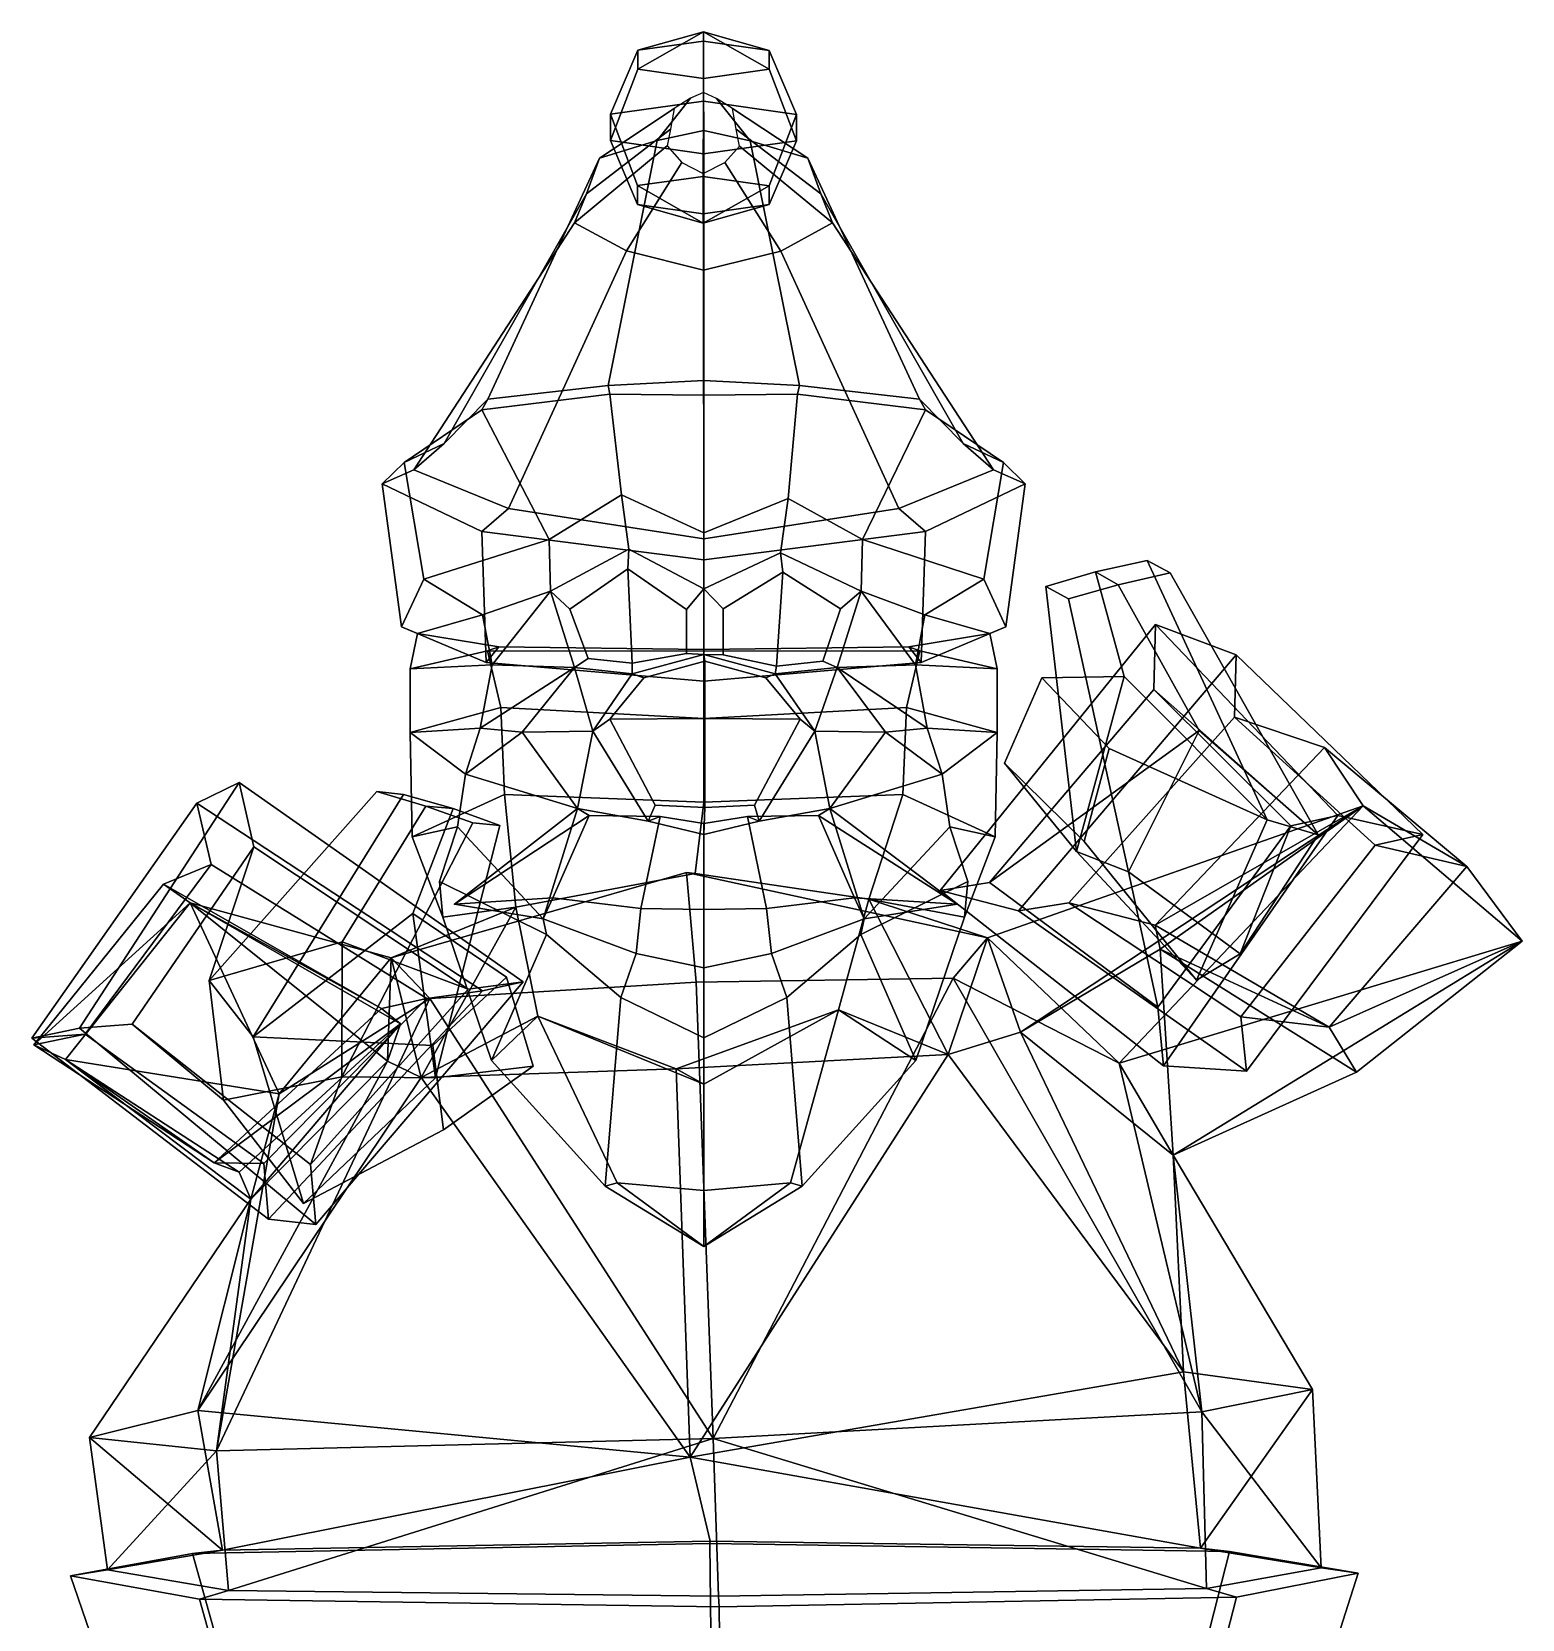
# Model space of a CAD drawing. Extents: x -144 to 165, y -156 to 341.
# Drawn here: x -143.8 to 164.6, y 12.4 to 340.8 of the extents above; entities that cross this region are included whole.
import ezdxf

# ---------------------------------------------------------------- set-up
doc = ezdxf.new("R2010")
doc.units = 0

msp = doc.modelspace()

# ---------------------------------------------------------------- linework, layer by layer
for p in [(-56.319145, 160.365143, 96.495125), (47.687424, 160.365143, 96.495125)]:
    msp.add_point(p)
for points in [[(-18.376617, 336.949158, -22.037312), (-4.769042, 338.858826, -29.255663), (-4.795277, 326.463806, -38.97863), (-24.039314, 323.763123, -28.770412)], [(-18.374027, 333.085388, -7.617522), (-4.756031, 340.792175, -13.282482), (-18.376617, 336.949158, -22.037312)], [(-4.756031, 340.792175, -13.282482), (-4.769042, 338.858826, -29.255663), (-18.376617, 336.949158, -22.037312)], [(-4.763864, 331.131287, -0.416025), (-4.756031, 340.792175, -13.282482), (-18.374027, 333.085388, -7.617522)], [(8.841154, 336.904724, -22.054108), (14.452418, 323.700287, -28.794165), (-4.795277, 326.463806, -38.97863), (-4.769042, 338.858826, -29.255663)], [(-4.756031, 340.792175, -13.282482), (8.841154, 336.904724, -22.054108), (-4.769042, 338.858826, -29.255663)], [(-4.763864, 331.131287, -0.416025), (8.843743, 333.040955, -7.634317), (-4.756031, 340.792175, -13.282482)], [(8.843743, 333.040955, -7.634317), (8.841154, 336.904724, -22.054108), (-4.756031, 340.792175, -13.282482)], [(-24.035654, 318.29892, -8.377671), (-18.374027, 333.085388, -7.617522), (-18.376617, 336.949158, -22.037312), (-24.039314, 323.763123, -28.770412)], [(14.456079, 318.236053, -8.401423), (14.452418, 323.700287, -28.794165), (8.841154, 336.904724, -22.054108), (8.843743, 333.040955, -7.634317)], [(-4.787954, 315.53537, 1.806764), (-4.763864, 331.131287, -0.416025), (-18.374027, 333.085388, -7.617522), (-24.035654, 318.29892, -8.377671)], [(-4.787954, 315.53537, 1.806764), (14.456079, 318.236053, -8.401423), (8.843743, 333.040955, -7.634317), (-4.763864, 331.131287, -0.416025)], [(-7.480326, 327.024872, -7.458448), (-10.824583, 324.942139, -8.027981), (-26.287489, 314.677887, 46.516022), (-14.351939, 318.266296, 51.219952)], [(-18.426943, 308.958221, -29.53746), (-24.039314, 323.763123, -28.770412), (-4.795277, 326.463806, -38.97863), (-4.819367, 310.86792, -36.75581)], [(-4.782712, 328.239136, -7.126527), (-7.480326, 327.024872, -7.458448), (-14.351939, 318.266296, 51.219952), (-4.722404, 320.358612, 53.964451)], [(8.790828, 308.913788, -29.554255), (-4.819367, 310.86792, -36.75581), (-4.795277, 326.463806, -38.97863), (14.452418, 323.700287, -28.794165)], [(-4.782712, 328.239136, -7.126527), (-4.722404, 320.358612, 53.964451), (4.901063, 318.252838, 51.214859), (-2.08949, 327.016052, -7.461774)], [(-2.08949, 327.016052, -7.461774), (4.901063, 318.252838, 51.214859), (16.826214, 314.647736, 46.50462), (1.247243, 324.922424, -8.03543)], [(-10.824583, 324.942139, -8.027981), (-11.582346, 320.642426, -9.20479), (-28.976822, 307.271637, 36.821705), (-26.287489, 314.677887, 46.516022)], [(-24.035654, 318.29892, -8.377671), (-24.039314, 323.763123, -28.770412), (-18.426943, 308.958221, -29.53746), (-18.424353, 305.094452, -15.11767)], [(1.247243, 324.922424, -8.03543), (16.826214, 314.647736, 46.50462), (19.494129, 307.237701, 36.808887), (1.989508, 320.620239, -9.213164)], [(14.456079, 318.236053, -8.401423), (8.793417, 305.050018, -15.134465), (8.790828, 308.913788, -29.554255), (14.452418, 323.700287, -28.794165)], [(-11.582346, 320.642426, -9.20479), (-12.275255, 317.174194, -10.154003), (-31.437815, 301.297607, 29.001936), (-28.976822, 307.271637, 36.821705)], [(-4.719581, 268.643951, 102.110413), (-4.722404, 320.358612, 53.964451), (-14.351939, 318.266296, 51.219952), (-24.507843, 267.628021, 94.745087)], [(-4.719581, 268.643951, 102.110413), (15.068679, 267.628021, 94.745087), (4.901063, 318.252838, 51.214859), (-4.722404, 320.358612, 53.964451)], [(1.989508, 320.620239, -9.213164), (19.494129, 307.237701, 36.808887), (21.937853, 301.260284, 28.98782), (2.669918, 317.14978, -10.163225)], [(-49.368149, 264.803253, 82.086647), (-24.507843, 267.628021, 94.745087), (-14.351939, 318.266296, 51.219952), (-26.287489, 314.677887, 46.516022)], [(-12.275255, 317.174194, -10.154003), (-9.280425, 313.777924, -11.084126), (-20.728605, 295.4487, 21.354467), (-31.437815, 301.297607, 29.001936)], [(-4.787954, 315.53537, 1.806764), (-24.035654, 318.29892, -8.377671), (-18.424353, 305.094452, -15.11767), (-4.814188, 303.14035, -7.916173)], [(-4.787954, 315.53537, 1.806764), (-4.814188, 303.14035, -7.916173), (8.793417, 305.050018, -15.134465), (14.456079, 318.236053, -8.401423)], [(2.669918, 317.14978, -10.163225), (21.937853, 301.260284, 28.98782), (11.211748, 295.426331, 21.346022), (-0.337135, 313.763336, -11.089643)], [(39.928993, 264.803253, 82.086647), (16.826214, 314.647736, 46.50462), (4.901063, 318.252838, 51.214859), (15.068679, 267.628021, 94.745087)], [(-58.40868, 255.59906, 55.375454), (-49.368149, 264.803253, 82.086647), (-26.287489, 314.677887, 46.516022), (-28.976822, 307.271637, 36.821705)], [(-9.280425, 313.777924, -11.084126), (-4.812896, 311.485901, -11.712281), (-4.764117, 291.502228, 16.200111), (-20.728605, 295.4487, 21.354467)], [(-0.337135, 313.763336, -11.089643), (11.211748, 295.426331, 21.346022), (-4.764117, 291.502228, 16.200111), (-4.812896, 311.485901, -11.712281)], [(48.969524, 255.59906, 55.375454), (19.494129, 307.237701, 36.808887), (16.826214, 314.647736, 46.50462), (39.928993, 264.803253, 82.086647)], [(-4.827209, 301.207001, -23.889297), (-18.426943, 308.958221, -29.53746), (-4.819367, 310.86792, -36.75581)], [(-18.424353, 305.094452, -15.11767), (-18.426943, 308.958221, -29.53746), (-4.827209, 301.207001, -23.889297)], [(-4.827209, 301.207001, -23.889297), (-4.819367, 310.86792, -36.75581), (8.790828, 308.913788, -29.554255)], [(8.793417, 305.050018, -15.134465), (-4.827209, 301.207001, -23.889297), (8.790828, 308.913788, -29.554255)], [(-64.678619, 250.177185, 32.811611), (-58.40868, 255.59906, 55.375454), (-28.976822, 307.271637, 36.821705), (-31.437815, 301.297607, 29.001936)], [(55.239464, 250.177185, 32.811611), (21.937853, 301.260284, 28.98782), (19.494129, 307.237701, 36.808887), (48.969524, 255.59906, 55.375454)], [(-4.814188, 303.14035, -7.916173), (-18.424353, 305.094452, -15.11767), (-4.827209, 301.207001, -23.889297)], [(-4.814188, 303.14035, -7.916173), (-4.827209, 301.207001, -23.889297), (8.793417, 305.050018, -15.134465)], [(-45.090706, 242.208405, 12.722825), (-64.678619, 250.177185, 32.811611), (-31.437815, 301.297607, 29.001936), (-20.728605, 295.4487, 21.354467)], [(35.651543, 242.208405, 12.722826), (11.211748, 295.426331, 21.346022), (21.937853, 301.260284, 28.98782), (55.239464, 250.177185, 32.811611)], [(-4.719582, 235.910461, -5.742792), (-45.090706, 242.208405, 12.722825), (-20.728605, 295.4487, 21.354467), (-4.764117, 291.502228, 16.200111)], [(-4.719582, 235.910461, -5.742792), (-4.764117, 291.502228, 16.200111), (11.211748, 295.426331, 21.346022), (35.651543, 242.208405, 12.722826)], [(-24.119179, 265.833313, 99.837967), (-24.507843, 267.628021, 94.745087), (-49.368149, 264.803253, 82.086647), (-50.6105, 262.561523, 86.926041)], [(-4.719581, 265.653229, 105.996429), (-4.719581, 268.643951, 102.110413), (-24.507843, 267.628021, 94.745087), (-24.119179, 265.833313, 99.837967)], [(-4.719581, 265.653229, 105.996429), (14.680015, 265.833313, 99.837967), (15.068679, 267.628021, 94.745087), (-4.719581, 268.643951, 102.110413)], [(14.680015, 265.833313, 99.837967), (41.171345, 262.561523, 86.926041), (39.928993, 264.803253, 82.086647), (15.068679, 267.628021, 94.745087)], [(-50.6105, 262.561523, 86.926041), (-49.368149, 264.803253, 82.086647), (-58.40868, 255.59906, 55.375454), (-66.707359, 251.690308, 57.15406)], [(-21.762354, 245.036011, 105.993355), (-24.119179, 265.833313, 99.837967), (-50.6105, 262.561523, 86.926041), (-36.703087, 235.798859, 95.688095)], [(-4.719582, 237.132874, 110.968666), (-4.719581, 265.653229, 105.996429), (-24.119179, 265.833313, 99.837967), (-21.762354, 245.036011, 105.993355)], [(-4.719582, 237.132874, 110.968666), (12.726913, 244.241577, 106.137733), (14.680015, 265.833313, 99.837967), (-4.719581, 265.653229, 105.996429)], [(12.726913, 244.241577, 106.137733), (28.135965, 235.798859, 95.688103), (41.171345, 262.561523, 86.926041), (14.680015, 265.833313, 99.837967)], [(41.171345, 262.561523, 86.926041), (57.2682, 251.690308, 57.15406), (48.969524, 255.59906, 55.375454), (39.928993, 264.803253, 82.086647)], [(-36.703087, 235.798859, 95.688095), (-50.6105, 262.561523, 86.926041), (-66.707359, 251.690308, 57.15406), (-62.660297, 227.540619, 77.814453)], [(28.135965, 235.798859, 95.688103), (53.221138, 227.540619, 77.814453), (57.2682, 251.690308, 57.15406), (41.171345, 262.561523, 86.926041)], [(-66.707359, 251.690308, 57.15406), (-58.40868, 255.59906, 55.375454), (-64.678619, 250.177185, 32.811611), (-71.233047, 247.304596, 31.64838)], [(57.2682, 251.690308, 57.15406), (61.793892, 247.304596, 31.64838), (55.239464, 250.177185, 32.811611), (48.969524, 255.59906, 55.375454)], [(-62.660297, 227.540619, 77.814453), (-66.707359, 251.690308, 57.15406), (-71.233047, 247.304596, 31.64838), (-67.233711, 217.683228, 41.266933)], [(-71.233047, 247.304596, 31.64838), (-64.678619, 250.177185, 32.811611), (-45.090706, 242.208405, 12.722825), (-50.619423, 237.459106, 9.714837)], [(61.793892, 247.304596, 31.64838), (41.180264, 237.459106, 9.714837), (35.651543, 242.208405, 12.722826), (55.239464, 250.177185, 32.811611)], [(53.221138, 227.540619, 77.814453), (57.794552, 217.683228, 41.266933), (61.793892, 247.304596, 31.64838), (57.2682, 251.690308, 57.15406)], [(-67.233711, 217.683228, 41.266933), (-71.233047, 247.304596, 31.64838), (-50.619423, 237.459106, 9.714837), (-49.724098, 210.312958, 16.025953)], [(57.794552, 217.683228, 41.266933), (40.284935, 210.312927, 16.025953), (41.180264, 237.459106, 9.714837), (61.793892, 247.304596, 31.64838)], [(-21.762354, 245.036011, 105.993355), (-36.703087, 235.798859, 95.688095), (-36.410381, 225.057556, 94.877663), (-20.193663, 233.792145, 106.658783)], [(-4.719582, 237.132874, 110.968666), (-21.762354, 245.036011, 105.993355), (-20.193663, 233.792145, 106.658783), (-4.719582, 225.558319, 108.95771)], [(-4.719582, 237.132874, 110.968666), (-4.719582, 225.558319, 108.95771), (11.158219, 232.987305, 106.68766), (12.726913, 244.241577, 106.137733)], [(12.726913, 244.241577, 106.137733), (11.158219, 232.987305, 106.68766), (27.843252, 225.057556, 94.877663), (28.135965, 235.798859, 95.688103)], [(-50.619423, 237.459106, 9.714837), (-45.090706, 242.208405, 12.722825), (-4.719582, 235.910461, -5.742792), (-4.719582, 231.539124, -9.574923)], [(41.180264, 237.459106, 9.714837), (-4.719582, 231.539124, -9.574923), (-4.719582, 235.910461, -5.742792), (35.651543, 242.208405, 12.722826)], [(-49.724098, 210.312958, 16.025953), (-50.619423, 237.459106, 9.714837), (-4.719582, 231.539124, -9.574923), (-4.719583, 206.496765, -3.372415)], [(40.284935, 210.312927, 16.025953), (-4.719583, 206.496765, -3.372415), (-4.719582, 231.539124, -9.574923), (41.180264, 237.459106, 9.714837)], [(-50.494759, 220.184937, 78.357887), (-36.410381, 225.057556, 94.877663), (-36.703087, 235.798859, 95.688095), (-62.660297, 227.540619, 77.814453)], [(-20.452511, 229.697693, 104.469688), (-20.193663, 233.792145, 106.658783), (-36.410381, 225.057556, 94.877663), (-32.389645, 221.328979, 94.654114)], [(-20.452511, 229.697693, 104.469688), (-8.304637, 221.325775, 106.095718), (-4.719582, 225.558319, 108.95771), (-20.193663, 233.792145, 106.658783)], [(41.055592, 220.184937, 78.357887), (53.221138, 227.540619, 77.814453), (28.135965, 235.798859, 95.688103), (27.843252, 225.057556, 94.877663)], [(11.665092, 229.002502, 104.268639), (11.158219, 232.987305, 106.68766), (-4.719582, 225.558319, 108.95771), (-0.68139, 221.445038, 106.276031)], [(11.665092, 229.002502, 104.268639), (23.584436, 221.448425, 92.15062), (27.843252, 225.057556, 94.877663), (11.158219, 232.987305, 106.68766)], [(76.30159, 229.058502, 206.201065), (87.051949, 231.422974, 209.0522), (91.754967, 228.905792, 197.26207), (81.032906, 226.419983, 194.428085)], [(76.30159, 229.058502, 206.201065), (82.296227, 207.426392, 212.784256), (111.852318, 177.780487, 213.289337), (87.051949, 231.422974, 209.0522)], [(87.051949, 231.422974, 209.0522), (111.852318, 177.780487, 213.289337), (122.416939, 174.688293, 181.825821), (91.754967, 228.905792, 197.26207)], [(-62.660297, 227.540619, 77.814453), (-67.233711, 217.683228, 41.266933), (-63.928173, 216.348694, 41.578911), (-50.494759, 220.184937, 78.357887)], [(-19.553154, 210.204559, 102.64016), (-20.452511, 229.697693, 104.469688), (-32.389645, 221.328979, 94.654114), (-28.642641, 211.139099, 97.547935)], [(-8.304637, 221.325775, 106.095718), (-20.452511, 229.697693, 104.469688), (-19.553154, 210.204559, 102.64016), (-8.304637, 212.208496, 106.939919)], [(-0.68139, 221.445038, 106.276031), (-0.68139, 211.94043, 107.318275), (10.348078, 209.592163, 102.009949), (11.665092, 229.002502, 104.268639)], [(10.348078, 209.592163, 102.009949), (19.910402, 210.588196, 95.723228), (23.584436, 221.448425, 92.15062), (11.665092, 229.002502, 104.268639)], [(53.221138, 227.540619, 77.814453), (41.055592, 220.184937, 78.357887), (54.489014, 216.348694, 41.578911), (57.794552, 217.683228, 41.266933)], [(66.032448, 226.064178, 203.707199), (76.30159, 229.058502, 206.201065), (81.032906, 226.419983, 194.428085), (70.751846, 223.528442, 191.884079)], [(66.032448, 226.064178, 203.707199), (72.381821, 171.225098, 202.109833), (82.296227, 207.426392, 212.784256), (76.30159, 229.058502, 206.201065)], [(81.032906, 226.419983, 194.428085), (91.754967, 228.905792, 197.26207), (122.416939, 174.688293, 181.825821), (97.80838, 196.288208, 168.790894)], [(-48.522007, 209.859009, 78.655991), (-36.410381, 225.057556, 94.877663), (-50.494759, 220.184937, 78.357887)], [(-31.480112, 209.298401, 98.549278), (-36.410381, 225.057556, 94.877663), (-48.522007, 209.859009, 78.655991)], [(-28.642641, 211.139099, 97.547935), (-32.389645, 221.328979, 94.654114), (-36.410381, 225.057556, 94.877663), (-31.480112, 209.298401, 98.549278)], [(-8.304637, 212.208496, 106.939919), (-4.719583, 211.96109, 110.144325), (-4.719582, 225.558319, 108.95771), (-8.304637, 221.325775, 106.095718)], [(-0.68139, 211.94043, 107.318275), (-0.68139, 221.445038, 106.276031), (-4.719582, 225.558319, 108.95771), (-4.719583, 211.96109, 110.144325)], [(19.910402, 210.588196, 95.723228), (22.912987, 209.298401, 98.549278), (27.843252, 225.057556, 94.877663), (23.584436, 221.448425, 92.15062)], [(22.912987, 209.298401, 98.549278), (39.082836, 209.859009, 78.655991), (27.843252, 225.057556, 94.877663)], [(39.082836, 209.859009, 78.655991), (41.055592, 220.184937, 78.357887), (27.843252, 225.057556, 94.877663)], [(66.032448, 226.064178, 203.707199), (70.751846, 223.528442, 191.884079), (83.176666, 167.042603, 170.863373), (72.381821, 171.225098, 202.109833)], [(70.751846, 223.528442, 191.884079), (81.032906, 226.419983, 194.428085), (97.80838, 196.288208, 168.790894), (83.176666, 167.042603, 170.863373)], [(-50.494759, 220.184937, 78.357887), (-63.928173, 216.348694, 41.578911), (-65.432579, 209.042908, 42.462151), (-48.522007, 209.859009, 78.655991)], [(41.055592, 220.184937, 78.357887), (39.082836, 209.859009, 78.655991), (55.993416, 209.042908, 42.462151), (54.489014, 216.348694, 41.578911)], [(-67.233711, 217.683228, 41.266933), (-49.724098, 210.312958, 16.025953), (-47.13797, 213.574707, 15.364482), (-63.928173, 216.348694, 41.578911)], [(57.794552, 217.683228, 41.266933), (54.489014, 216.348694, 41.578911), (37.698807, 213.574707, 15.364482), (40.284935, 210.312927, 16.025953)], [(60.377525, 158.959747, 127.723648), (44.172356, 163.163086, 156.30661), (88.721436, 218.198181, 173.971115), (105.469933, 211.936066, 146.957458)], [(44.172356, 163.163086, 156.30661), (54.405899, 164.80426, 162.229645), (88.387619, 204.712708, 175.793732), (88.721436, 218.198181, 173.971115)], [(126.488991, 178.700134, 203.59993), (88.721436, 218.198181, 173.971115), (88.387619, 204.712708, 175.793732), (116.766983, 176.574768, 198.057922)], [(126.488991, 178.700134, 203.59993), (144.039093, 174.750671, 175.789673), (105.469933, 211.936066, 146.957458), (88.721436, 218.198181, 173.971115)], [(-65.432579, 209.042908, 42.462151), (-63.928173, 216.348694, 41.578911), (-47.13797, 213.574707, 15.364482), (-49.450333, 212.72229, 12.67251)], [(-49.724098, 210.312958, 16.025953), (-4.719583, 206.496765, -3.372415), (-4.719583, 213.033264, -1.753984), (-47.13797, 213.574707, 15.364482)], [(-49.450333, 212.72229, 12.67251), (-47.13797, 213.574707, 15.364482), (-4.719583, 213.033264, -1.753984), (-4.719584, 212.648071, -2.405132)], [(40.011162, 212.72229, 12.67251), (-4.719584, 212.648071, -2.405132), (-4.719583, 213.033264, -1.753984), (37.698807, 213.574707, 15.364482)], [(40.284935, 210.312927, 16.025953), (37.698807, 213.574707, 15.364482), (-4.719583, 213.033264, -1.753984), (-4.719583, 206.496765, -3.372415)], [(55.993416, 209.042908, 42.462151), (40.011162, 212.72229, 12.67251), (37.698807, 213.574707, 15.364482), (54.489014, 216.348694, 41.578911)], [(-65.454361, 195.848938, 44.641083), (-65.432579, 209.042908, 42.462151), (-49.450333, 212.72229, 12.67251), (-46.705555, 201.025208, 11.188781)], [(-46.705555, 201.025208, 11.188781), (-49.450333, 212.72229, 12.67251), (-4.719584, 212.648071, -2.405132), (-4.719587, 198.771912, -0.945824)], [(-19.553154, 210.204559, 102.64016), (-28.642641, 211.139099, 97.547935), (-31.480112, 209.298401, 98.549278), (-19.520262, 208.017517, 104.835991)], [(-4.4612, 198.757813, 128.666168), (-4.4612, 210.574738, 124.536148), (-17.084074, 207.140503, 121.01963), (-24.160402, 198.576141, 122.216965)], [(-19.553154, 210.204559, 102.64016), (-19.520262, 208.017517, 104.835991), (-4.719583, 211.96109, 110.144325), (-8.304637, 212.208496, 106.939919)], [(-4.4612, 210.574738, 124.536148), (-4.719583, 211.96109, 110.144325), (-19.520262, 208.017517, 104.835991), (-17.084074, 207.140503, 121.01963)], [(37.266388, 201.025208, 11.188781), (-4.719587, 198.771912, -0.945824), (-4.719584, 212.648071, -2.405132), (40.011162, 212.72229, 12.67251)], [(-4.4612, 210.574738, 124.536148), (8.161673, 207.140503, 121.01963), (10.081097, 208.017517, 104.835991), (-4.719583, 211.96109, 110.144325)], [(10.348078, 209.592163, 102.009949), (-0.68139, 211.94043, 107.318275), (-4.719583, 211.96109, 110.144325), (10.081097, 208.017517, 104.835991)], [(-4.4612, 198.757813, 128.666168), (15.238001, 198.576141, 122.216965), (8.161673, 207.140503, 121.01963), (-4.4612, 210.574738, 124.536148)], [(10.348078, 209.592163, 102.009949), (10.081097, 208.017517, 104.835991), (22.912987, 209.298401, 98.549278), (19.910402, 210.588196, 95.723228)], [(56.015202, 195.848938, 44.641083), (37.266388, 201.025208, 11.188781), (40.011162, 212.72229, 12.67251), (55.993416, 209.042908, 42.462151)], [(60.377525, 158.959747, 127.723648), (105.469933, 211.936066, 146.957458), (105.08197, 199.051819, 148.657181), (70.793709, 160.590637, 133.758362)], [(144.039093, 174.750671, 175.789673), (134.173676, 172.553436, 170.171997), (105.08197, 199.051819, 148.657181), (105.469933, 211.936066, 146.957458)], [(-48.522007, 209.859009, 78.655991), (-65.432579, 209.042908, 42.462151), (-65.454361, 195.848938, 44.641083), (-50.963776, 196.759888, 78.504814)], [(-50.963776, 196.759888, 78.504814), (-31.480112, 209.298401, 98.549278), (-48.522007, 209.859009, 78.655991)], [(-42.309799, 195.943115, 101.72583), (-31.480112, 209.298401, 98.549278), (-50.963776, 196.759888, 78.504814)], [(-42.309799, 195.943115, 101.72583), (-27.678038, 196.096497, 104.760262), (-31.480112, 209.298401, 98.549278)], [(-27.678038, 196.096497, 104.760262), (-19.520262, 208.017517, 104.835991), (-31.480112, 209.298401, 98.549278)], [(-24.160402, 198.576141, 122.216965), (-17.084074, 207.140503, 121.01963), (-19.520262, 208.017517, 104.835991), (-27.678038, 196.096497, 104.760262)], [(15.238001, 198.576141, 122.216965), (18.238874, 196.096497, 104.760262), (10.081097, 208.017517, 104.835991), (8.161673, 207.140503, 121.01963)], [(18.238874, 196.096497, 104.760262), (22.912987, 209.298401, 98.549278), (10.081097, 208.017517, 104.835991)], [(32.870632, 195.943115, 101.72583), (22.912987, 209.298401, 98.549278), (18.238874, 196.096497, 104.760262)], [(41.524612, 196.759888, 78.504814), (39.082836, 209.859009, 78.655991), (22.912987, 209.298401, 98.549278)], [(32.870632, 195.943115, 101.72583), (41.524612, 196.759888, 78.504814), (22.912987, 209.298401, 98.549278)], [(39.082836, 209.859009, 78.655991), (41.524612, 196.759888, 78.504814), (56.015202, 195.848938, 44.641083), (55.993416, 209.042908, 42.462151)], [(57.520359, 189.51886, 266.942322), (65.228615, 207.135284, 264.83786), (82.296227, 207.426392, 212.784256), (72.381821, 171.225098, 202.109833)], [(57.520359, 189.51886, 266.942322), (74.020218, 173.286499, 263.541443), (79.171814, 192.575439, 272.313782), (65.228615, 207.135284, 264.83786)], [(65.228615, 207.135284, 264.83786), (79.171814, 192.575439, 272.313782), (111.852318, 177.780487, 213.289337), (82.296227, 207.426392, 212.784256)], [(97.80838, 196.288208, 168.790894), (122.416939, 174.688293, 181.825821), (88.387619, 204.712708, 175.793732), (54.405899, 164.80426, 162.229645)], [(106.263557, 150.100922, 182.185089), (116.766983, 176.574768, 198.057922), (88.387619, 204.712708, 175.793732), (122.416939, 174.688293, 181.825821)], [(-65.018005, 174.294678, 46.003769), (-65.454361, 195.848938, 44.641083), (-46.705555, 201.025208, 11.188781), (-45.912838, 183.037537, 14.099627)], [(-45.912838, 183.037537, 14.099627), (-46.705555, 201.025208, 11.188781), (-4.719587, 198.771912, -0.945824), (-4.719587, 181.411835, 3.485335)], [(36.473671, 183.037537, 14.099627), (-4.719587, 181.411835, 3.485335), (-4.719587, 198.771912, -0.945824), (37.266388, 201.025208, 11.188781)], [(55.57885, 174.294678, 46.003769), (36.473671, 183.037537, 14.099627), (37.266388, 201.025208, 11.188781), (56.015202, 195.848938, 44.641083)], [(-14.736074, 180.828156, 117.381271), (-24.160402, 198.576141, 122.216965), (-27.678038, 196.096497, 104.760262), (-16.186043, 177.509399, 104.511536)], [(-4.4612, 180.306702, 122.611298), (-4.4612, 198.757813, 128.666168), (-24.160402, 198.576141, 122.216965), (-14.736074, 180.828156, 117.381271)], [(-4.4612, 180.306702, 122.611298), (5.813674, 180.828156, 117.381271), (15.238001, 198.576141, 122.216965), (-4.4612, 198.757813, 128.666168)], [(5.813674, 180.828156, 117.381271), (6.746878, 177.509399, 104.511536), (18.238874, 196.096497, 104.760262), (15.238001, 198.576141, 122.216965)], [(123.734886, 192.726807, 118.337067), (88.665977, 155.995239, 102.708046), (70.793709, 160.590637, 133.758362), (105.08197, 199.051819, 148.657181)], [(134.173676, 172.553436, 170.171997), (153.157135, 168.167786, 139.760101), (123.734886, 192.726807, 118.337067), (105.08197, 199.051819, 148.657181)], [(-50.963776, 196.759888, 78.504814), (-65.454361, 195.848938, 44.641083), (-54.02985, 187.236511, 77.948036)], [(-55.635593, 176.30658, 78.12674), (-54.02985, 187.236511, 77.948036), (-65.454361, 195.848938, 44.641083), (-65.018005, 174.294678, 46.003769)], [(-54.02985, 187.236511, 77.948036), (-42.309799, 195.943115, 101.72583), (-50.963776, 196.759888, 78.504814)], [(-30.813177, 180.129791, 98.608398), (-42.309799, 195.943115, 101.72583), (-54.02985, 187.236511, 77.948036)], [(-30.813177, 180.129791, 98.608398), (-27.678038, 196.096497, 104.760262), (-42.309799, 195.943115, 101.72583)], [(-16.186043, 177.509399, 104.511536), (-27.678038, 196.096497, 104.760262), (-30.813177, 180.129791, 98.608398)], [(6.746878, 177.509399, 104.511536), (21.374014, 180.129791, 98.608398), (18.238874, 196.096497, 104.760262)], [(21.374014, 180.129791, 98.608398), (32.870632, 195.943115, 101.72583), (18.238874, 196.096497, 104.760262)], [(21.374014, 180.129791, 98.608398), (44.590687, 187.236511, 77.948036), (32.870632, 195.943115, 101.72583)], [(44.590687, 187.236511, 77.948036), (41.524612, 196.759888, 78.504814), (32.870632, 195.943115, 101.72583)], [(41.524612, 196.759888, 78.504814), (44.590687, 187.236511, 77.948036), (56.015202, 195.848938, 44.641083)], [(46.19643, 176.30658, 78.12674), (55.57885, 174.294678, 46.003769), (56.015202, 195.848938, 44.641083), (44.590687, 187.236511, 77.948036)], [(83.176666, 167.042603, 170.863373), (97.80838, 196.288208, 168.790894), (54.405899, 164.80426, 162.229645), (89.20871, 139.058411, 188.131653)], [(74.020218, 173.286499, 263.541443), (97.249207, 144.645996, 216.173721), (111.852318, 177.780487, 213.289337), (79.171814, 192.575439, 272.313782)], [(88.665977, 155.995239, 102.708046), (123.734886, 192.726807, 118.337067), (131.746246, 180.668182, 67.49691)], [(153.157135, 168.167786, 139.760101), (131.746246, 180.668182, 67.49691), (123.734886, 192.726807, 118.337067)], [(-55.635593, 176.30658, 78.12674), (-37.921188, 157.303833, 104.917747), (-30.813177, 180.129791, 98.608398), (-54.02985, 187.236511, 77.948036)], [(46.19643, 176.30658, 78.12674), (44.590687, 187.236511, 77.948036), (21.374014, 180.129791, 98.608398), (28.482021, 157.303833, 104.917747)], [(57.520359, 189.51886, 266.942322), (72.381821, 171.225098, 202.109833), (97.249207, 144.645996, 216.173721), (74.020218, 173.286499, 263.541443)], [(-133.860382, 134.679932, 222.106812), (-100.80864, 185.487427, 208.30365), (-109.576996, 181.233276, 177.408951), (-143.753952, 132.647949, 190.563126)], [(-133.860382, 134.679932, 222.106812), (-122.965477, 135.525513, 218.89209), (-97.775024, 172.21759, 208.311127), (-100.80864, 185.487427, 208.30365)], [(-50.494598, 142.402161, 162.877289), (-109.576996, 181.233276, 177.408951), (-100.80864, 185.487427, 208.30365), (-42.100262, 144.277313, 194.866043)], [(-42.100262, 144.277313, 194.866043), (-100.80864, 185.487427, 208.30365), (-97.775024, 172.21759, 208.311127), (-53.450233, 142.796265, 198.255157)], [(-143.753952, 132.647949, 190.563126), (-109.576996, 181.233276, 177.408951), (-106.604263, 168.57605, 177.393127), (-132.690308, 133.465851, 187.301376)], [(-50.494598, 142.402161, 162.877289), (-62.039288, 140.855408, 166.327255), (-106.604263, 168.57605, 177.393127), (-109.576996, 181.233276, 177.408951)], [(-62.189133, 180.608398, 233.112762), (-79.531982, 152.539063, 199.42334), (-107.034889, 144.582672, 208.374237), (-72.360558, 183.636108, 237.180756)], [(-66.805656, 183.060547, 248.854401), (-72.360558, 183.636108, 237.180756), (-107.034889, 144.582672, 208.374237), (-97.930626, 132.887451, 243.912704)], [(-56.591743, 180.151123, 244.792252), (-66.805656, 183.060547, 248.854401), (-97.930626, 132.887451, 243.912704), (-64.934753, 158.436584, 247.261002)], [(-52.491566, 177.175476, 229.27803), (-79.574181, 124.657227, 199.018997), (-79.531982, 152.539063, 199.42334), (-62.189133, 180.608398, 233.112762)], [(-56.591743, 180.151123, 244.792252), (-62.189133, 180.608398, 233.112762), (-72.360558, 183.636108, 237.180756), (-66.805656, 183.060547, 248.854401)], [(-58.689468, 157.683044, 50.112881), (-65.018005, 174.294678, 46.003769), (-45.912838, 183.037537, 14.099627), (-43.56308, 159.693359, 31.354086)], [(-46.916477, 176.609131, 240.986435), (-52.491566, 177.175476, 229.27803), (-62.189133, 180.608398, 233.112762), (-56.591743, 180.151123, 244.792252)], [(-43.56308, 159.693359, 31.354086), (-45.912838, 183.037537, 14.099627), (-4.719587, 181.411835, 3.485335), (-6.477915, 166.717285, 8.441915)], [(-4.4612, 180.306702, 122.611298), (-14.736074, 180.828156, 117.381271), (-16.186043, 177.509399, 104.511536), (-4.719583, 174.722046, 110.43103)], [(29.451231, 161.375427, 31.788771), (-6.477915, 166.717285, 8.441915), (-4.719587, 181.411835, 3.485335), (36.473671, 183.037537, 14.099627)], [(-4.4612, 180.306702, 122.611298), (-4.719583, 174.722046, 110.43103), (6.746878, 177.509399, 104.511536), (5.813674, 180.828156, 117.381271)], [(49.250301, 157.683044, 50.112881), (29.451231, 161.375427, 31.788771), (36.473671, 183.037537, 14.099627), (55.57885, 174.294678, 46.003769)], [(60.841228, 133.855103, 44.010654), (131.746246, 180.668182, 67.49691), (53.966541, 153.381775, -1.596603)], [(81.206055, 127.435181, -26.106298), (53.966541, 153.381775, -1.596603), (131.746246, 180.668182, 67.49691)], [(60.841228, 133.855103, 44.010654), (89.742508, 151.025574, 79.202469), (131.746246, 180.668182, 67.49691)], [(81.206055, 127.435181, -26.106298), (131.746246, 180.668182, 67.49691), (164.631668, 152.661926, 71.982155)], [(88.665977, 155.995239, 102.708046), (131.746246, 180.668182, 67.49691), (89.742508, 151.025574, 79.202469)], [(153.157135, 168.167786, 139.760101), (164.631668, 152.661926, 71.982155), (131.746246, 180.668182, 67.49691)], [(-46.916477, 176.609131, 240.986435), (-56.591743, 180.151123, 244.792252), (-64.934753, 158.436584, 247.261002), (-60.196663, 124.419373, 228.736572)], [(-28.446987, 178.709167, 112.608627), (-30.813177, 180.129791, 98.608398), (-56.319145, 160.365143, 96.495125)], [(-56.319145, 160.365143, 96.495125), (-30.813177, 180.129791, 98.608398), (-37.921188, 157.303833, 104.917747)], [(-35.924191, 161.660431, 115.00264), (-28.446987, 178.709167, 112.608627), (-56.319145, 160.365143, 96.495125)], [(-13.749617, 178.446899, 112.725739), (-28.446987, 178.709167, 112.608627), (-35.924191, 161.660431, 115.00264), (-17.710569, 159.469116, 123.670204)], [(-28.446987, 178.709167, 112.608627), (-13.749617, 178.446899, 112.725739), (-16.186043, 177.509399, 104.511536), (-30.813177, 180.129791, 98.608398)], [(-17.710569, 159.469116, 123.670204), (-4.719582, 159.265625, 124.353912), (-4.719583, 177.032837, 115.474304), (-13.749617, 178.446899, 112.725739)], [(-4.719583, 177.032837, 115.474304), (-4.719583, 174.722046, 110.43103), (-16.186043, 177.509399, 104.511536), (-13.749617, 178.446899, 112.725739)], [(8.271404, 159.469116, 123.670204), (4.310453, 178.446899, 112.725739), (-4.719583, 177.032837, 115.474304), (-4.719582, 159.265625, 124.353912)], [(-4.719583, 177.032837, 115.474304), (4.310453, 178.446899, 112.725739), (6.746878, 177.509399, 104.511536), (-4.719583, 174.722046, 110.43103)], [(19.007824, 178.709167, 112.608627), (21.374014, 180.129791, 98.608398), (6.746878, 177.509399, 104.511536), (4.310453, 178.446899, 112.725739)], [(4.310453, 178.446899, 112.725739), (8.271404, 159.469116, 123.670204), (26.485025, 161.660431, 115.00264), (19.007824, 178.709167, 112.608627)], [(19.007824, 178.709167, 112.608627), (47.687424, 160.365143, 96.495125), (21.374014, 180.129791, 98.608398)], [(26.485025, 161.660431, 115.00264), (47.687424, 160.365143, 96.495125), (19.007824, 178.709167, 112.608627)], [(47.687424, 160.365143, 96.495125), (28.482021, 157.303833, 104.917747), (21.374014, 180.129791, 98.608398)], [(90.430077, 126.898071, 190.692917), (126.488991, 178.700134, 203.59993), (116.766983, 176.574768, 198.057922), (89.20871, 139.058411, 188.131653)], [(107.562828, 125.784454, 161.1483), (144.039093, 174.750671, 175.789673), (126.488991, 178.700134, 203.59993), (90.430077, 126.898071, 190.692917)], [(97.249207, 144.645996, 216.173721), (106.263557, 150.100922, 182.185089), (122.416939, 174.688293, 181.825821), (111.852318, 177.780487, 213.289337)], [(-46.916477, 176.609131, 240.986435), (-60.196663, 124.419373, 228.736572), (-79.574181, 124.657227, 199.018997), (-52.491566, 177.175476, 229.27803)], [(-58.689468, 157.683044, 50.112881), (-59.358818, 165.048523, 81.29702), (-55.635593, 176.30658, 78.12674), (-65.018005, 174.294678, 46.003769)], [(-55.635593, 176.30658, 78.12674), (-59.358818, 165.048523, 81.29702), (-37.238018, 154.082092, 95.906563), (-37.921188, 157.303833, 104.917747)], [(46.19643, 176.30658, 78.12674), (28.482021, 157.303833, 104.917747), (27.798851, 154.082092, 95.906563), (49.919659, 165.048523, 81.29702)], [(49.250301, 157.683044, 50.112881), (55.57885, 174.294678, 46.003769), (46.19643, 176.30658, 78.12674), (49.919659, 165.048523, 81.29702)], [(83.176666, 167.042603, 170.863373), (89.20871, 139.058411, 188.131653), (116.766983, 176.574768, 198.057922), (106.263557, 150.100922, 182.185089)], [(107.562828, 125.784454, 161.1483), (106.419617, 137.040527, 158.769882), (134.173676, 172.553436, 170.171997), (144.039093, 174.750671, 175.789673)], [(-104.084763, 119.772095, 206.900803), (-107.034889, 144.582672, 208.374237), (-97.775024, 172.21759, 208.311127), (-122.965477, 135.525513, 218.89209)], [(-79.531982, 152.539063, 199.42334), (-53.450233, 142.796265, 198.255157), (-97.775024, 172.21759, 208.311127), (-107.034889, 144.582672, 208.374237)], [(72.381821, 171.225098, 202.109833), (83.176666, 167.042603, 170.863373), (106.263557, 150.100922, 182.185089), (97.249207, 144.645996, 216.173721)], [(124.694, 134.89801, 127.593864), (153.157135, 168.167786, 139.760101), (134.173676, 172.553436, 170.171997), (106.419617, 137.040527, 158.769882)], [(-132.690308, 133.465851, 187.301376), (-106.604263, 168.57605, 177.393127), (-116.46936, 164.507202, 142.847916), (-143.296036, 131.219543, 152.849045)], [(-116.46936, 164.507202, 142.847916), (-106.604263, 168.57605, 177.393127), (-62.039288, 140.855408, 166.327255), (-71.406357, 138.738647, 131.507202)], [(124.694, 134.89801, 127.593864), (164.631668, 152.661926, 71.982155), (153.157135, 168.167786, 139.760101)], [(-143.296036, 131.219543, 152.849045), (-116.46936, 164.507202, 142.847916), (-110.971382, 160.653381, 89.978523)], [(-71.406357, 138.738647, 131.507202), (-110.971382, 160.653381, 89.978523), (-116.46936, 164.507202, 142.847916)], [(-8.314501, 166.900757, 4.635428), (-6.311095, 144.223602, -46.401409), (-61.375206, 140.859161, -37.632153), (-69.391571, 149.239258, -2.943558)], [(-8.314501, 166.900757, 4.635428), (-69.391571, 149.239258, -2.943558), (-43.56308, 159.693359, 31.354086), (-6.477915, 166.717285, 8.441915)], [(-37.238018, 154.082092, 95.906563), (-59.358818, 165.048523, 81.29702), (-58.689468, 157.683044, 50.112881), (-48.611401, 128.035583, 66.107307)], [(-8.314501, 166.900757, 4.635428), (53.966541, 153.381775, -1.596603), (46.855553, 145.046509, -35.818661), (-6.311095, 144.223602, -46.401409)], [(-6.477915, 166.717285, 8.441915), (29.451231, 161.375427, 31.788771), (53.966541, 153.381775, -1.596603), (-8.314501, 166.900757, 4.635428)], [(27.798851, 154.082092, 95.906563), (39.172234, 128.035583, 66.107307), (49.250301, 157.683044, 50.112881), (49.919659, 165.048523, 81.29702)], [(90.430077, 126.898071, 190.692917), (89.20871, 139.058411, 188.131653), (54.405899, 164.80426, 162.229645), (44.172356, 163.163086, 156.30661)], [(-37.921188, 157.303833, 104.917747), (-35.924191, 161.660431, 115.00264), (-56.319145, 160.365143, 96.495125)], [(-17.710569, 159.469116, 123.670204), (-35.924191, 161.660431, 115.00264), (-37.921188, 157.303833, 104.917747), (-18.712196, 150.170074, 113.76458)], [(8.271404, 159.469116, 123.670204), (9.273031, 150.170074, 113.76458), (28.482021, 157.303833, 104.917747), (26.485025, 161.660431, 115.00264)], [(39.172234, 128.035583, 66.107307), (23.134716, 138.506226, 60.329407), (29.451231, 161.375427, 31.788771), (49.250301, 157.683044, 50.112881)], [(45.822613, 129.224487, 60.167576), (29.451231, 161.375427, 31.788771), (23.134716, 138.506226, 60.329407)], [(28.482021, 157.303833, 104.917747), (47.687424, 160.365143, 96.495125), (26.485025, 161.660431, 115.00264)], [(53.966541, 153.381775, -1.596603), (29.451231, 161.375427, 31.788771), (45.822613, 129.224487, 60.167576)], [(107.562828, 125.784454, 161.1483), (90.430077, 126.898071, 190.692917), (44.172356, 163.163086, 156.30661), (60.377525, 158.959747, 127.723648)], [(-143.296036, 131.219543, 152.849045), (-110.971382, 160.653381, 89.978523), (-136.782074, 128.232178, 94.686401)], [(-92.577728, 121.119263, -25.154499), (-136.782074, 128.232178, 94.686401), (-110.971382, 160.653381, 89.978523)], [(-70.17778, 127.837463, 37.635876), (-69.391571, 149.239258, -2.943558), (-110.971382, 160.653381, 89.978523)], [(-70.17778, 127.837463, 37.635876), (-110.971382, 160.653381, 89.978523), (-67.477272, 135.595154, 91.244377)], [(-92.577728, 121.119263, -25.154499), (-110.971382, 160.653381, 89.978523), (-69.391571, 149.239258, -2.943558)], [(-71.406357, 138.738647, 131.507202), (-67.477272, 135.595154, 91.244377), (-110.971382, 160.653381, 89.978523)], [(-45.509308, 145.240601, 296.753296), (-64.934753, 158.436584, 247.261002), (-97.930626, 132.887451, 243.912704), (-60.792885, 131.102905, 302.12262)], [(-69.391571, 149.239258, -2.943558), (-63.19939, 124.50943, 58.100609), (-43.56308, 159.693359, 31.354086)], [(-39.988739, 126.820862, 294.650482), (-60.196663, 124.419373, 228.736572), (-64.934753, 158.436584, 247.261002), (-45.509308, 145.240601, 296.753296)], [(-63.19939, 124.50943, 58.100609), (-39.013176, 137.149658, 59.575764), (-43.56308, 159.693359, 31.354086)], [(-48.611401, 128.035583, 66.107307), (-58.689468, 157.683044, 50.112881), (-43.56308, 159.693359, 31.354086), (-39.013176, 137.149658, 59.575764)], [(-4.719582, 159.265625, 124.353912), (-17.710569, 159.469116, 123.670204), (-18.712196, 150.170074, 113.76458), (-4.719582, 147.203278, 119.235947)], [(-4.719582, 159.265625, 124.353912), (-4.719582, 147.203278, 119.235947), (9.273031, 150.170074, 113.76458), (8.271404, 159.469116, 123.670204)], [(107.562828, 125.784454, 161.1483), (60.377525, 158.959747, 127.723648), (70.793709, 160.590637, 133.758362), (106.419617, 137.040527, 158.769882)], [(88.665977, 155.995239, 102.708046), (124.694, 134.89801, 127.593864), (106.419617, 137.040527, 158.769882), (70.793709, 160.590637, 133.758362)], [(-21.894491, 141.018555, 115.812431), (-18.712196, 150.170074, 113.76458), (-37.921188, 157.303833, 104.917747), (-37.238018, 154.082092, 95.906563)], [(12.455324, 141.018555, 115.812431), (27.798851, 154.082092, 95.906563), (28.482021, 157.303833, 104.917747), (9.273031, 150.170074, 113.76458)], [(124.694, 134.89801, 127.593864), (88.665977, 155.995239, 102.708046), (89.742508, 151.025574, 79.202469)], [(-79.574181, 124.657227, 199.018997), (-86.061211, 106.501892, 211.070831), (-53.450233, 142.796265, 198.255157), (-79.531982, 152.539063, 199.42334)], [(-25.079617, 102.034058, 97.859222), (-21.894491, 141.018555, 115.812431), (-37.238018, 154.082092, 95.906563), (-48.611401, 128.035583, 66.107307)], [(15.640451, 102.034058, 97.859222), (39.172234, 128.035583, 66.107307), (27.798851, 154.082092, 95.906563), (12.455324, 141.018555, 115.812431)], [(60.841228, 133.855103, 44.010654), (53.966541, 153.381775, -1.596603), (45.822613, 129.224487, 60.167576)], [(81.206055, 127.435181, -26.106298), (46.855553, 145.046509, -35.818661), (53.966541, 153.381775, -1.596603)], [(92.41423, 108.426117, 14.587335), (81.206055, 127.435181, -26.106298), (164.631668, 152.661926, 71.982155)], [(130.369995, 125.628723, 82.290901), (92.41423, 108.426117, 14.587335), (164.631668, 152.661926, 71.982155)], [(124.694, 134.89801, 127.593864), (130.369995, 125.628723, 82.290901), (164.631668, 152.661926, 71.982155)], [(-92.577728, 121.119263, -25.154499), (-69.391571, 149.239258, -2.943558), (-61.375206, 140.859161, -37.632153)], [(-70.17778, 127.837463, 37.635876), (-63.19939, 124.50943, 58.100609), (-69.391571, 149.239258, -2.943558)], [(-4.719582, 132.673096, 122.178642), (-4.719582, 147.203278, 119.235947), (-18.712196, 150.170074, 113.76458), (-21.894491, 141.018555, 115.812431)], [(-4.719582, 132.673096, 122.178642), (12.455324, 141.018555, 115.812431), (9.273031, 150.170074, 113.76458), (-4.719582, 147.203278, 119.235947)], [(92.41423, 108.426117, 14.587335), (89.742508, 151.025574, 79.202469), (60.841228, 133.855103, 44.010654)], [(130.369995, 125.628723, 82.290901), (89.742508, 151.025574, 79.202469), (92.41423, 108.426117, 14.587335)], [(124.694, 134.89801, 127.593864), (89.742508, 151.025574, 79.202469), (130.369995, 125.628723, 82.290901)], [(-87.495872, 98.456818, 238.901489), (-97.930626, 132.887451, 243.912704), (-107.034889, 144.582672, 208.374237), (-104.084763, 119.772095, 206.900803)], [(-39.988739, 126.820862, 294.650482), (-45.509308, 145.240601, 296.753296), (-60.792885, 131.102905, 302.12262), (-58.549358, 113.643463, 289.250519)], [(-2.765788, 49.799133, -101.656441), (-6.311095, 144.223602, -46.401409), (46.855553, 145.046509, -35.818661)], [(98.342255, 55.308731, -65.082291), (-2.765788, 49.799133, -101.656441), (46.855553, 145.046509, -35.818661)], [(98.342255, 55.308731, -65.082291), (46.855553, 145.046509, -35.818661), (81.206055, 127.435181, -26.106298)], [(-94.748825, 95.175903, 178.861847), (-95.749199, 106.683838, 178.382751), (-62.039288, 140.855408, 166.327255), (-50.494598, 142.402161, 162.877289)], [(-94.748825, 95.175903, 178.861847), (-50.494598, 142.402161, 162.877289), (-42.100262, 144.277313, 194.866043), (-84.965729, 94.073593, 211.583862)], [(-84.965729, 94.073593, 211.583862), (-42.100262, 144.277313, 194.866043), (-53.450233, 142.796265, 198.255157), (-86.061211, 106.501892, 211.070831)], [(-2.765788, 49.799133, -101.656441), (-61.375206, 140.859161, -37.632153), (-6.311095, 144.223602, -46.401409)], [(-71.406357, 138.738647, 131.507202), (-62.039288, 140.855408, 166.327255), (-95.749199, 106.683838, 178.382751), (-106.035828, 106.877045, 143.674896)], [(-106.035828, 106.877045, 143.674896), (-67.477272, 135.595154, 91.244377), (-71.406357, 138.738647, 131.507202)], [(-105.5485, 47.30394, -69.561974), (-61.375206, 140.859161, -37.632153), (-2.765788, 49.799133, -101.656441)], [(-105.5485, 47.30394, -69.561974), (-92.577728, 121.119263, -25.154499), (-61.375206, 140.859161, -37.632153)], [(-4.719582, 89.516891, 101.101158), (-4.719582, 132.673096, 122.178642), (-21.894491, 141.018555, 115.812431), (-25.079617, 102.034058, 97.859222)], [(-4.719582, 123.128876, 56.009388), (-10.457794, 126.290009, 67.028023), (23.134716, 138.506226, 60.329407)], [(-10.457794, 126.290009, 67.028023), (45.822613, 129.224487, 60.167576), (23.134716, 138.506226, 60.329407)], [(-4.719582, 89.516891, 101.101158), (15.640451, 102.034058, 97.859222), (12.455324, 141.018555, 115.812431), (-4.719582, 132.673096, 122.178642)], [(13.221506, 102.726334, 81.952538), (-4.719582, 101.092194, 77.656464), (-4.719582, 123.128876, 56.009388), (23.134716, 138.506226, 60.329407)], [(15.640451, 102.034058, 97.859222), (13.221506, 102.726334, 81.952538), (23.134716, 138.506226, 60.329407), (39.172234, 128.035583, 66.107307)], [(-94.748825, 95.175903, 178.861847), (-84.965729, 94.073593, 211.583862), (-133.860382, 134.679932, 222.106812), (-143.753952, 132.647949, 190.563126)], [(-84.965729, 94.073593, 211.583862), (-86.061211, 106.501892, 211.070831), (-122.965477, 135.525513, 218.89209), (-133.860382, 134.679932, 222.106812)], [(-79.574181, 124.657227, 199.018997), (-104.084763, 119.772095, 206.900803), (-122.965477, 135.525513, 218.89209), (-86.061211, 106.501892, 211.070831)], [(-106.035828, 106.877045, 143.674896), (-100.845413, 104.892334, 96.03656), (-67.477272, 135.595154, 91.244377)], [(-100.845413, 104.892334, 96.03656), (-98.451439, 99.307144, 12.818455), (-67.477272, 135.595154, 91.244377)], [(-98.451439, 99.307144, 12.818455), (-70.17778, 127.837463, 37.635876), (-67.477272, 135.595154, 91.244377)], [(-10.457794, 126.290009, 67.028023), (-39.013176, 137.149658, 59.575764), (-63.19939, 124.50943, 58.100609)], [(-25.079617, 102.034058, 97.859222), (-48.611401, 128.035583, 66.107307), (-39.013176, 137.149658, 59.575764), (-22.660671, 102.726334, 81.952538)], [(-22.660671, 102.726334, 81.952538), (-39.013176, 137.149658, 59.575764), (-4.719582, 123.128876, 56.009388), (-4.719582, 101.092194, 77.656464)], [(-4.719582, 123.128876, 56.009388), (-39.013176, 137.149658, 59.575764), (-10.457794, 126.290009, 67.028023)], [(-94.748825, 95.175903, 178.861847), (-143.753952, 132.647949, 190.563126), (-132.690308, 133.465851, 187.301376), (-95.749199, 106.683838, 178.382751)], [(-106.035828, 106.877045, 143.674896), (-95.749199, 106.683838, 178.382751), (-132.690308, 133.465851, 187.301376), (-143.296036, 131.219543, 152.849045)], [(-58.549358, 113.643463, 289.250519), (-60.792885, 131.102905, 302.12262), (-97.930626, 132.887451, 243.912704), (-87.495872, 98.456818, 238.901489)], [(94.521042, 63.589111, 89.097191), (60.841228, 133.855103, 44.010654), (45.822613, 129.224487, 60.167576)], [(94.521042, 63.589111, 89.097191), (92.41423, 108.426117, 14.587335), (60.841228, 133.855103, 44.010654)], [(-106.035828, 106.877045, 143.674896), (-143.296036, 131.219543, 152.849045), (-136.782074, 128.232178, 94.686401)], [(-98.451439, 99.307144, 12.818455), (-136.782074, 128.232178, 94.686401), (-92.577728, 121.119263, -25.154499)], [(-100.845413, 104.892334, 96.03656), (-136.782074, 128.232178, 94.686401), (-98.451439, 99.307144, 12.818455)], [(-106.035828, 106.877045, 143.674896), (-136.782074, 128.232178, 94.686401), (-100.845413, 104.892334, 96.03656)], [(-7.549285, 45.939041, 116.77507), (45.822613, 129.224487, 60.167576), (-10.457794, 126.290009, 67.028023)], [(-7.549285, 45.939041, 116.77507), (94.521042, 63.589111, 89.097191), (45.822613, 129.224487, 60.167576)], [(-109.369713, 55.58432, 84.617516), (-70.17778, 127.837463, 37.635876), (-98.451439, 99.307144, 12.818455)], [(-109.369713, 55.58432, 84.617516), (-63.19939, 124.50943, 58.100609), (-70.17778, 127.837463, 37.635876)], [(-39.988739, 126.820862, 294.650482), (-58.549358, 113.643463, 289.250519), (-87.495872, 98.456818, 238.901489), (-60.196663, 124.419373, 228.736572)], [(-7.549285, 45.939041, 116.77507), (-10.457794, 126.290009, 67.028023), (-63.19939, 124.50943, 58.100609)], [(98.342255, 55.308731, -65.082291), (81.206055, 127.435181, -26.106298), (92.41423, 108.426117, 14.587335)], [(-7.549285, 45.939041, 116.77507), (-63.19939, 124.50943, 58.100609), (-109.369713, 55.58432, 84.617516)], [(-60.196663, 124.419373, 228.736572), (-87.495872, 98.456818, 238.901489), (-104.084763, 119.772095, 206.900803), (-79.574181, 124.657227, 199.018997)], [(-105.5485, 47.30394, -69.561974), (-98.451439, 99.307144, 12.818455), (-92.577728, 121.119263, -25.154499)], [(94.521042, 63.589111, 89.097191), (121.219765, 59.951324, 3.93741), (92.41423, 108.426117, 14.587335)], [(121.219765, 59.951324, 3.93741), (98.342255, 55.308731, -65.082291), (92.41423, 108.426117, 14.587335)], [(-4.719582, 89.516891, 101.101158), (-25.079617, 102.034058, 97.859222), (-22.660671, 102.726334, 81.952538)], [(-4.719582, 89.516891, 101.101158), (-22.660671, 102.726334, 81.952538), (-4.719582, 101.092194, 77.656464)], [(-4.719582, 89.516891, 101.101158), (-4.719582, 101.092194, 77.656464), (13.221506, 102.726334, 81.952538)], [(-4.719582, 89.516891, 101.101158), (13.221506, 102.726334, 81.952538), (15.640451, 102.034058, 97.859222)], [(-109.369713, 55.58432, 84.617516), (-98.451439, 99.307144, 12.818455), (-131.82045, 50.016907, -1.622128)], [(-131.82045, 50.016907, -1.622128), (-98.451439, 99.307144, 12.818455), (-105.5485, 47.30394, -69.561974)], [(98.038971, 27.126923, 75.495178), (94.521042, 63.589111, 89.097191), (-7.549285, 45.939041, 116.77507)], [(98.038971, 27.126923, 75.495178), (121.219765, 59.951324, 3.93741), (94.521042, 63.589111, 89.097191)], [(98.038971, 27.126923, 75.495178), (123.04126, 23.106903, 0.359961), (121.219765, 59.951324, 3.93741)], [(123.04126, 23.106903, 0.359961), (98.342255, 55.308731, -65.082291), (121.219765, 59.951324, 3.93741)], [(-104.307106, 26.740784, 75.022408), (-109.369713, 55.58432, 84.617516), (-131.82045, 50.016907, -1.622128)], [(-104.307106, 26.740784, 75.022408), (-7.549285, 45.939041, 116.77507), (-109.369713, 55.58432, 84.617516)], [(99.285339, 18.767853, -79.066612), (-2.765788, 49.799133, -101.656441), (98.342255, 55.308731, -65.082291)], [(123.04126, 23.106903, 0.359961), (99.285339, 18.767853, -79.066612), (98.342255, 55.308731, -65.082291)], [(-104.307106, 26.740784, 75.022408), (-131.82045, 50.016907, -1.622128), (-128.096695, 22.627655, -0.226806)], [(-128.096695, 22.627655, -0.226806), (-131.82045, 50.016907, -1.622128), (-105.5485, 47.30394, -69.561974)], [(-103.060738, 18.381714, -79.539383), (-105.5485, 47.30394, -69.561974), (-2.765788, 49.799133, -101.656441)], [(-103.060738, 18.381714, -79.539383), (-2.765788, 49.799133, -101.656441), (-1.692767, 17.213654, -109.45945)], [(99.285339, 18.767853, -79.066612), (-1.692767, 17.213654, -109.45945), (-2.765788, 49.799133, -101.656441)], [(-128.096695, 22.627655, -0.226806), (-105.5485, 47.30394, -69.561974), (-103.060738, 18.381714, -79.539383)], [(-104.307106, 26.740784, 75.022408), (-3.377728, 28.617859, 105.401085), (-7.549285, 45.939041, 116.77507)], [(98.038971, 27.126923, 75.495178), (-7.549285, 45.939041, 116.77507), (-3.377728, 28.617859, 105.401085)], [(-135.711151, 21.439774, -0.304138), (-110.463844, 26.011032, 83.365997), (-104.307106, 26.740784, 75.022408), (-128.096695, 22.627655, -0.226806)], [(-3.463575, 28.101349, 117.676544), (-3.377728, 28.617859, 105.401085), (-104.307106, 26.740784, 75.022408), (-110.463844, 26.011032, 83.365997)], [(-2.831647, -26.795494, 114.892235), (-3.463575, 28.101349, 117.676544), (-110.463844, 26.011032, 83.365997), (-95.386841, -27.895462, 80.664291)], [(-3.463575, 28.101349, 117.676544), (104.086975, 26.420471, 83.867279), (98.038971, 27.126923, 75.495178), (-3.377728, 28.617859, 105.401085)], [(-2.831647, -26.795494, 114.892235), (90.251671, -27.541206, 81.098022), (104.086975, 26.420471, 83.867279), (-3.463575, 28.101349, 117.676544)], [(104.086975, 26.420471, 83.867279), (90.251671, -27.541206, 81.098022), (113.466339, -32.019989, -2.458884), (130.682709, 21.948135, 0.318273)], [(130.682709, 21.948135, 0.318273), (123.04126, 23.106903, 0.359961), (98.038971, 27.126923, 75.495178), (104.086975, 26.420471, 83.867279)], [(-110.463844, 26.011032, 83.365997), (-135.711151, 21.439774, -0.304138), (-117.253075, -32.460281, -2.997944), (-95.386841, -27.895462, 80.664291)], [(105.495369, 16.974716, -90.787544), (99.285339, 18.767853, -79.066612), (123.04126, 23.106903, 0.359961), (130.682709, 21.948135, 0.318273)], [(-109.05545, 16.565292, -91.288826), (-135.711151, 21.439774, -0.304138), (-128.096695, 22.627655, -0.226806), (-103.060738, 18.381714, -79.539383)], [(-117.253075, -32.460281, -2.997944), (-135.711151, 21.439774, -0.304138), (-109.05545, 16.565292, -91.288826), (-93.978447, -37.341202, -93.990532)], [(113.466339, -32.019989, -2.458884), (91.660065, -36.986954, -93.556801), (105.495369, 16.974716, -90.787544), (130.682709, 21.948135, 0.318273)], [(-109.05545, 16.565292, -91.288826), (-103.060738, 18.381714, -79.539383), (-1.692767, 17.213654, -109.45945), (-1.507028, 14.977631, -125.094276)], [(-93.978447, -37.341202, -93.990532), (-109.05545, 16.565292, -91.288826), (-1.507028, 14.977631, -125.094276), (-0.873978, -39.925079, -127.877983)], [(105.495369, 16.974716, -90.787544), (-1.507028, 14.977631, -125.094276), (-1.692767, 17.213654, -109.45945), (99.285339, 18.767853, -79.066612)], [(91.660065, -36.986954, -93.556801), (-0.873978, -39.925079, -127.877983), (-1.507028, 14.977631, -125.094276), (105.495369, 16.974716, -90.787544)]]:
    msp.add_3dface(points)

doc.saveas('drawing.dxf')
